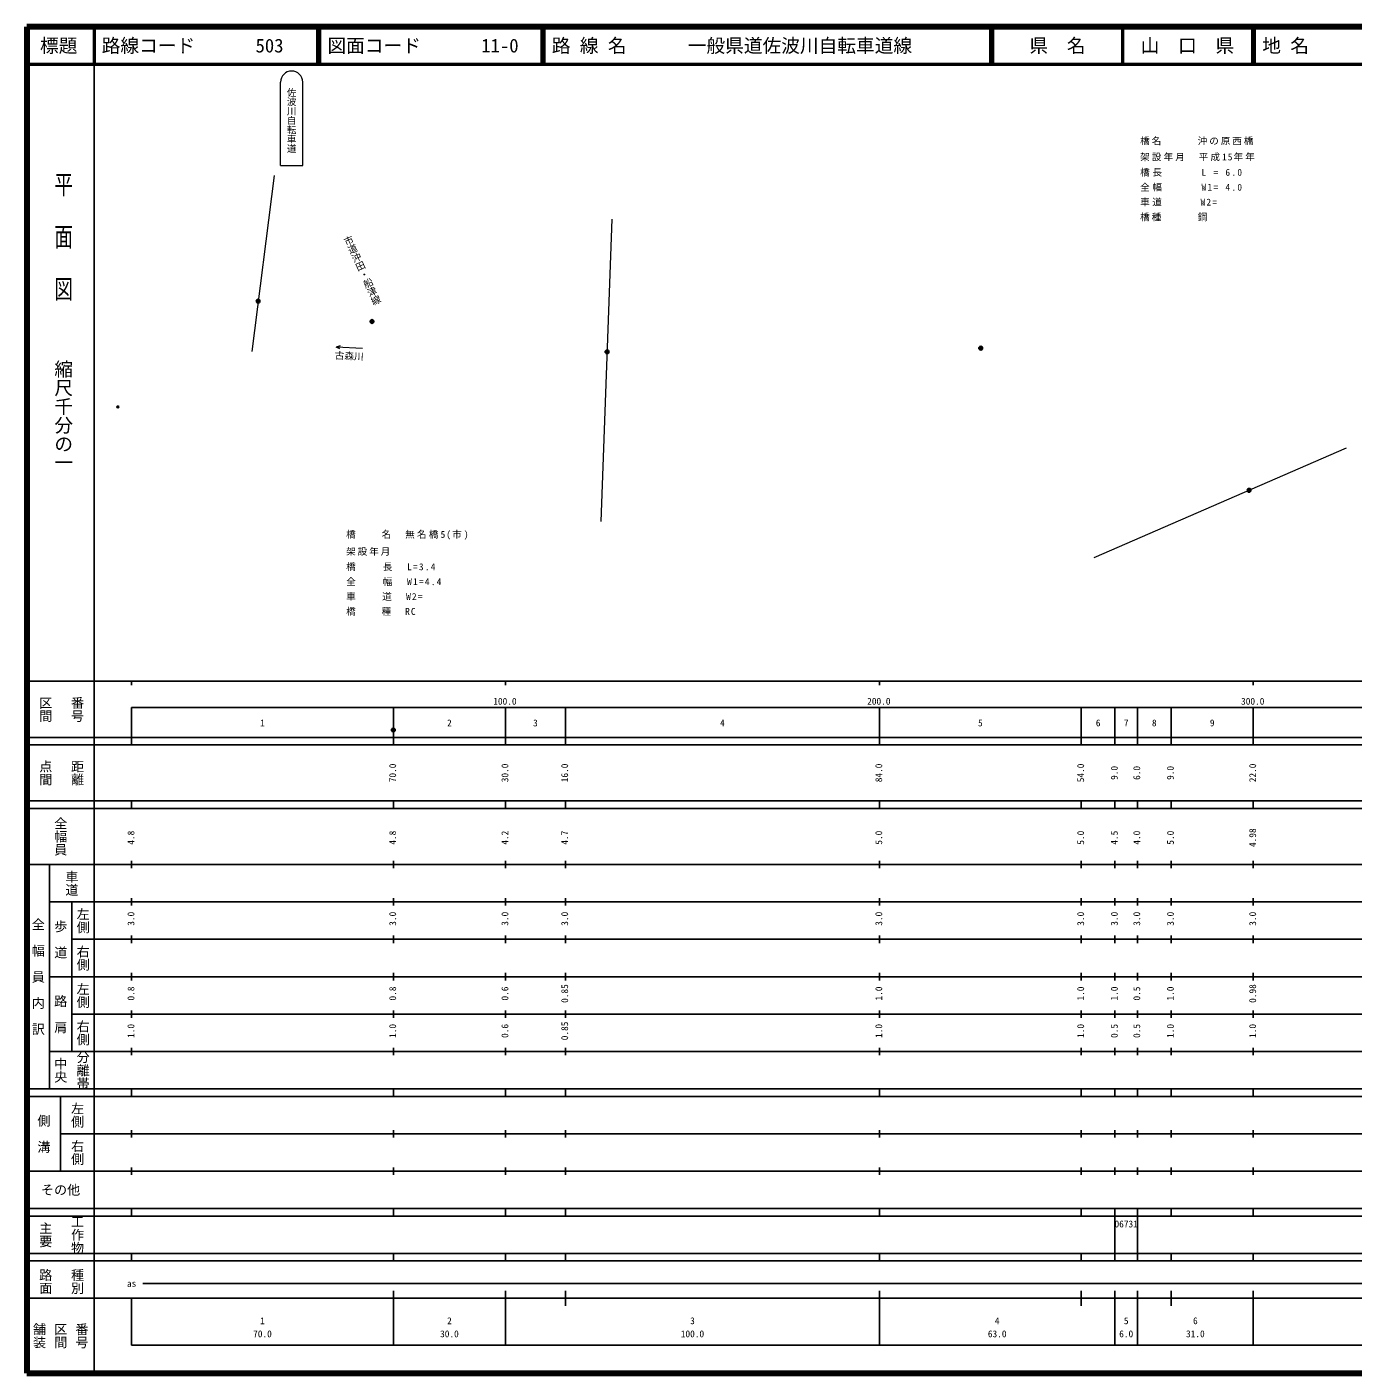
# Model space of a CAD drawing. Units: millimetres on the paper, with parts at other scales. Extents: x 40 to 680, y 20 to 380.
# Drawn here: x 40 to 394.7, y 20 to 380 of the extents above; entities that cross this region are included whole.
import ezdxf
from ezdxf.enums import TextEntityAlignment as Align

# ---------------------------------------------------------------- set-up
doc = ezdxf.new("R2010")
doc.units = ezdxf.units.MM
doc.header["$PDMODE"] = 32
doc.header["$PDSIZE"] = 0.5
for name, color, linetype, lineweight in [('M-BGD', 7, 'Continuous', 13), ('M-BMK-SRVR', 3, 'Continuous', 25), ('M-STR-STRC', 7, 'Continuous', 13), ('M-TTL', 2, 'Continuous', 140), ('M-TTL-BAND', 7, 'Continuous', 25), ('M-TTL-LINE', 7, 'Continuous', 50)]:
    doc.layers.add(name, color=color, linetype=linetype, lineweight=lineweight)
for name, color, linetype in [('M-OTRS', 6, 'Continuous'), ('M-STR-HTXT', 7, 'Continuous'), ('M-TTL-TXT', 7, 'Continuous')]:
    doc.layers.add(name, color=color, linetype=linetype)
doc.styles.add('@ＭＳ ゴシック', font='')
doc.styles.add('ＭＳ ゴシック', font='')
doc.styles.get('@ＭＳ ゴシック').set_extended_font_data('@MS Gothic')
doc.styles.get('ＭＳ ゴシック').set_extended_font_data('MS Gothic')

msp = doc.modelspace()

# ---------------------------------------------------------------- hatches: boundary and pattern name
at = {"layer": 'M-TTL-BAND'}
for points in [[(132.792, 301.219, 1), (131.792, 301.219, 1)], [(138.502, 191.98, 1), (137.502, 191.98, 1)]]:
    msp.add_hatch(color=256, dxfattribs=at).paths.add_polyline_path(points)

# ---------------------------------------------------------------- linework, layer by layer
at = {"layer": 'M-BGD'}
for p in [(123.76, 294.701), (129.787, 294.002), (123.721, 293.88)]:
    msp.add_line(p, (122.698, 294.34), dxfattribs=at)
at = {"layer": 'M-BMK-SRVR', "lineweight": 13}
for p, q in [((106.114, 340.296), (100.109, 293.157)), ((196.415, 328.564), (193.533, 247.724)), ((392.788, 267.356), (325.376, 238.026))]:
    msp.add_line(p, q, dxfattribs=at)
at = {"layer": 'M-BMK-SRVR'}
for centre in [(101.829, 306.662), (195.15, 293.097), (295.086, 294.098), (366.859, 256.075)]:
    msp.add_circle(centre, 0.5, dxfattribs=at)
for p in [(101.829, 306.662), (195.15, 293.097), (295.086, 294.098), (366.859, 256.075)]:
    msp.add_point(p, dxfattribs=at)
at = {"layer": 'M-OTRS'}
for p in [(101.829, 306.662), (195.15, 293.097), (64.337, 278.359), (366.859, 256.075)]:
    msp.add_point(p, dxfattribs=at)
at = {"layer": 'M-STR-STRC'}
for p, q in [((107.826, 342.979), (107.826, 365.21)), ((113.783, 342.979), (113.783, 365.21)), ((107.826, 342.979), (113.783, 342.979))]:
    msp.add_line(p, q, dxfattribs=at)
msp.add_arc((110.804, 365.21), 2.979, 0, 180, dxfattribs=at)
at = {"layer": 'M-TTL'}
for p, q in [((40, 380), (40, 20)), ((680, 380), (40, 380)), ((40, 20), (680, 20))]:
    msp.add_line(p, q, dxfattribs=at)
at = {"layer": 'M-TTL-BAND'}
for p, q in [((58, 370), (58, 20)), ((40, 205), (579, 205)), ((68, 205), (68, 204)), ((168, 205), (168, 204)), ((268, 205), (268, 204)), ((368, 205), (368, 204)), ((68, 198), (579, 198)), ((68, 198), (68, 188)), ((138, 188), (138, 198)), ((168, 188), (168, 198)), ((184, 188), (184, 198)), ((268, 188), (268, 198)), ((322, 188), (322, 198)), ((331, 188), (331, 198)), ((337, 188), (337, 198)), ((346, 188), (346, 198)), ((368, 188), (368, 198)), ((40, 190), (579, 190)), ((40, 188), (579, 188)), ((40, 173), (579, 173)), ((68, 171), (68, 173)), ((138, 171), (138, 173)), ((168, 171), (168, 173)), ((184, 171), (184, 173)), ((268, 171), (268, 173)), ((322, 171), (322, 173)), ((331, 171), (331, 173)), ((337, 171), (337, 173)), ((346, 171), (346, 173)), ((368, 171), (368, 173)), ((40, 171), (579, 171)), ((40, 156), (579, 156)), ((46, 96), (46, 156)), ((68, 155), (68, 157)), ((138, 155), (138, 157)), ((168, 155), (168, 157)), ((184, 155), (184, 157)), ((268, 155), (268, 157)), ((322, 155), (322, 157)), ((331, 155), (331, 157)), ((337, 155), (337, 157)), ((346, 155), (346, 157)), ((368, 155), (368, 157)), ((46, 146), (579, 146)), ((52, 146), (52, 106)), ((68, 145), (68, 147)), ((138, 145), (138, 147)), ((168, 145), (168, 147)), ((184, 145), (184, 147)), ((268, 145), (268, 147)), ((322, 145), (322, 147)), ((331, 145), (331, 147)), ((337, 145), (337, 147)), ((346, 145), (346, 147)), ((368, 145), (368, 147)), ((68, 135), (68, 137)), ((138, 135), (138, 137)), ((168, 135), (168, 137)), ((184, 135), (184, 137)), ((268, 135), (268, 137)), ((322, 135), (322, 137)), ((331, 135), (331, 137)), ((337, 135), (337, 137)), ((346, 135), (346, 137)), ((368, 135), (368, 137)), ((52, 136), (579, 136)), ((46, 126), (579, 126)), ((68, 125), (68, 127)), ((138, 125), (138, 127)), ((168, 125), (168, 127)), ((184, 125), (184, 127)), ((268, 125), (268, 127)), ((322, 125), (322, 127)), ((331, 125), (331, 127)), ((337, 125), (337, 127)), ((346, 125), (346, 127)), ((368, 125), (368, 127)), ((52, 116), (579, 116)), ((68, 115), (68, 117)), ((138, 115), (138, 117)), ((168, 115), (168, 117)), ((184, 115), (184, 117)), ((268, 115), (268, 117)), ((322, 115), (322, 117)), ((331, 115), (331, 117)), ((337, 115), (337, 117)), ((346, 115), (346, 117)), ((368, 115), (368, 117)), ((46, 106), (579, 106)), ((68, 105), (68, 107)), ((138, 105), (138, 107)), ((168, 105), (168, 107)), ((184, 105), (184, 107)), ((268, 105), (268, 107)), ((322, 105), (322, 107)), ((331, 105), (331, 107)), ((337, 105), (337, 107)), ((346, 105), (346, 107)), ((368, 105), (368, 107)), ((40, 96), (579, 96)), ((40, 94), (579, 94)), ((49, 94), (49, 74)), ((68, 94), (68, 96)), ((138, 94), (138, 96)), ((168, 94), (168, 96)), ((184, 94), (184, 96)), ((268, 94), (268, 96)), ((322, 94), (322, 96)), ((331, 94), (331, 96)), ((337, 94), (337, 96)), ((346, 94), (346, 96)), ((368, 94), (368, 96)), ((49, 84), (579, 84)), ((68, 83), (68, 85)), ((138, 83), (138, 85)), ((168, 83), (168, 85)), ((184, 83), (184, 85)), ((268, 83), (268, 85)), ((322, 83), (322, 85)), ((331, 83), (331, 85)), ((337, 83), (337, 85)), ((346, 83), (346, 85)), ((368, 83), (368, 85)), ((40, 74), (579, 74)), ((68, 73), (68, 75)), ((138, 73), (138, 75)), ((168, 73), (168, 75)), ((184, 73), (184, 75)), ((268, 73), (268, 75)), ((322, 73), (322, 75)), ((331, 73), (331, 75)), ((337, 73), (337, 75)), ((346, 73), (346, 75)), ((368, 73), (368, 75)), ((40, 64), (579, 64)), ((40, 62), (579, 62)), ((68, 62), (68, 64)), ((138, 62), (138, 64)), ((168, 62), (168, 64)), ((184, 62), (184, 64)), ((268, 62), (268, 64)), ((322, 62), (322, 64)), ((331, 62), (331, 64)), ((331, 52), (331, 62)), ((337, 62), (337, 64)), ((337, 52), (337, 62)), ((346, 62), (346, 64)), ((368, 62), (368, 64)), ((40, 52), (579, 52)), ((68, 50), (68, 52)), ((138, 50), (138, 52)), ((168, 50), (168, 52)), ((184, 50), (184, 52)), ((268, 50), (268, 52)), ((322, 50), (322, 52)), ((331, 50), (331, 52)), ((337, 50), (337, 52)), ((346, 50), (346, 52)), ((368, 50), (368, 52)), ((40, 50), (579, 50)), ((71, 44), (538, 44)), ((40, 40), (579, 40)), ((68, 40), (68, 27.5)), ((138, 27.5), (138, 42)), ((168, 27.5), (168, 42)), ((184, 38), (184, 42)), ((268, 27.5), (268, 42)), ((322, 38), (322, 42)), ((331, 38), (331, 42)), ((337, 38), (337, 42)), ((346, 38), (346, 42)), ((368, 27.5), (368, 42)), ((331, 27.5), (331, 38)), ((337, 27.5), (337, 38)), ((68, 27.5), (579, 27.5))]:
    msp.add_line(p, q, dxfattribs=at)
for centre in [(132.292, 301.219), (138.002, 191.98)]:
    msp.add_circle(centre, 0.5, dxfattribs=at)
at = {"layer": 'M-TTL-LINE'}
for p, q in [((58, 380), (58, 370)), ((117.75, 380), (117.75, 370)), ((118.25, 380), (118.25, 370)), ((177.75, 380), (177.75, 370)), ((178.25, 380), (178.25, 370)), ((297.75, 380), (297.75, 370)), ((298.25, 380), (298.25, 370)), ((333, 380), (333, 370)), ((367.75, 380), (367.75, 370)), ((368.25, 380), (368.25, 370)), ((40, 370), (680, 370))]:
    msp.add_line(p, q, dxfattribs=at)

# ---------------------------------------------------------------- texts
at = {"layer": 'M-BGD', "style": 'ＭＳ ゴシック'}
for s, rotation, p in [('市', 24.538, (126.103, 322.813)), ('道', 24.538, (127.123, 320.578)), ('沖', 24.538, (128.168, 318.289)), ('田', 24.538, (129.202, 316.026)), ('・', 24.538, (130.246, 313.737)), ('船', 24.538, (131.278, 311.476)), ('津', 24.538, (132.325, 309.184)), ('線', 24.538, (133.363, 306.909)), ('古森川', 357.267, (126.199, 291.985))]:
    msp.add_text(s, height=1.833, rotation=rotation, dxfattribs=at).set_placement(p, align=Align.MIDDLE_CENTER)
at = {"layer": 'M-STR-HTXT', "char_height": 1.833, "attachment_point": 7, "style": 'ＭＳ ゴシック'}
for s, insert in [('\\T1.2;橋名\u3000\u3000\u3000沖の原西橋', (337.731, 348.378)), ('\\T1.22;架設年月\u3000平成15年年', (337.731, 344.083)), ('\\T1.28;橋長\u3000\u3000\u3000L\\~=\\~6.0', (337.731, 339.984)), ('\\T1.28;全幅\u3000\u3000\u3000W1=\\~4.0', (337.731, 336.004)), ('\\T1.26;車道\u3000\u3000\u3000W2=\\~', (337.731, 332.024)), ('\\T1.2;橋種\u3000\u3000\u3000鋼', (337.731, 328.044)), ('\\T1.23;橋\u3000\u3000名\u3000無名橋5(市)', (125.382, 242.89)), ('\\T1.2;架設年月\u3000', (125.382, 238.595)), ('\\T1.27;橋\u3000\u3000長\u3000L=3.4', (125.382, 234.497)), ('\\T1.27;全\u3000\u3000幅\u3000W1=4.4', (125.382, 230.517)), ('\\T1.25;車\u3000\u3000道\u3000W2=', (125.382, 226.536)), ('\\T1.23;橋\u3000\u3000種\u3000RC', (125.382, 222.556))]:
    msp.add_mtext(s, dxfattribs=dict(at, insert=insert))
at = {"layer": 'M-STR-STRC', "style": 'ＭＳ ゴシック'}
for s, p in [('佐', (110.804, 362.424)), ('波', (110.804, 359.967)), ('川', (110.804, 357.45)), ('転', (110.804, 352.447)), ('自', (110.804, 354.963)), ('車', (110.804, 349.962)), ('道', (110.804, 347.441))]:
    msp.add_text(s, height=1.833, dxfattribs=at).set_placement(p, align=Align.MIDDLE_CENTER)
at = {"layer": 'M-TTL-BAND', "style": '@ＭＳ ゴシック', "width": 1.4}
msp.add_text('平  面  図', height=3.666, rotation=270, dxfattribs=at).set_placement((49.777, 306.475), align=Align.MIDDLE_RIGHT)
at = {"layer": 'M-TTL-BAND', "style": '@ＭＳ ゴシック'}
msp.add_text('縮尺千分の一', height=3.666, rotation=270, dxfattribs=at).set_placement((49.777, 261.03), align=Align.MIDDLE_RIGHT)
for s, p in [('区間', (45, 197.5)), ('番号', (53.5, 197.5)), ('点間', (45, 180.5)), ('距離', (53.5, 180.5)), ('全幅員', (49, 163.5)), ('車道', (52, 151)), ('左側', (55, 141)), ('全\u3000幅\u3000員\u3000内\u3000訳', (43, 126)), ('歩\u3000道', (49, 136)), ('右側', (55, 131)), ('左側', (55, 121)), ('路\u3000肩', (49, 116)), ('右側', (55, 111)), ('分離帯', (55, 101)), ('中央', (49, 101)), ('左側', (53.5, 89)), ('側\u3000溝', (44.5, 84)), ('右側', (53.5, 79)), ('工作物', (53.5, 57)), ('主要', (45, 57)), ('路面', (45, 44.5)), ('種別', (53.5, 44.5)), ('舗装', (43.333, 30)), ('区間', (49, 30)), ('番号', (54.667, 30))]:
    msp.add_text(s, height=2.566, rotation=270, dxfattribs=at).set_placement(p, align=Align.MIDDLE_CENTER)
at = {"layer": 'M-TTL-BAND', "style": 'ＭＳ ゴシック'}
for s, p in [('100.0', (167.844, 198.195)), ('200.0', (267.844, 198.195)), ('300.0', (367.844, 198.195)), ('1', (103, 192.405)), ('2', (153, 192.405)), ('3', (176, 192.405)), ('4', (226, 192.405)), ('5', (295, 192.405)), ('6', (326.5, 192.405)), ('7', (334, 192.405)), ('8', (341.5, 192.405)), ('9', (357, 192.405)), ('as', (68, 42.5)), ('1', (103, 32.523)), ('2', (153, 32.523)), ('3', (218, 32.523)), ('4', (299.5, 32.523)), ('5', (334, 32.523)), ('6', (352.5, 32.523)), ('70.0', (103, 29.033)), ('30.0', (153, 29.033)), ('100.0', (218, 29.033)), ('63.0', (299.5, 29.033)), ('6.0', (334, 29.033)), ('31.0', (352.5, 29.033))]:
    msp.add_text(s, height=1.833, dxfattribs=at).set_placement(p, align=Align.BOTTOM_CENTER)
for s, p in [('70.0', (139.287, 180.5)), ('30.0', (169.287, 180.5)), ('16.0', (185.287, 180.5)), ('84.0', (269.287, 180.5)), ('54.0', (323.287, 180.5)), ('9.0', (332.287, 180.5)), ('6.0', (338.287, 180.5)), ('9.0', (347.287, 180.5)), ('22.0', (369.287, 180.5)), ('4.8', (69.287, 163.174)), ('4.8', (139.287, 163.174)), ('4.2', (169.287, 163.174)), ('4.7', (185.287, 163.174)), ('5.0', (269.287, 163.174)), ('5.0', (323.287, 163.174)), ('4.5', (332.287, 163.174)), ('4.0', (338.287, 163.174)), ('5.0', (347.287, 163.174)), ('4.98', (369.287, 163.174)), ('3.0', (69.287, 141.5)), ('3.0', (139.287, 141.5)), ('3.0', (169.287, 141.5)), ('3.0', (185.287, 141.5)), ('3.0', (269.287, 141.5)), ('3.0', (323.287, 141.5)), ('3.0', (332.287, 141.5)), ('3.0', (338.287, 141.5)), ('3.0', (347.287, 141.5)), ('3.0', (369.287, 141.5)), ('0.8', (69.287, 121.5)), ('0.8', (139.287, 121.5)), ('0.6', (169.287, 121.5)), ('0.85', (185.287, 121.5)), ('1.0', (269.287, 121.5)), ('1.0', (323.287, 121.5)), ('1.0', (332.287, 121.5)), ('0.5', (338.287, 121.5)), ('1.0', (347.287, 121.5)), ('0.98', (369.287, 121.5)), ('1.0', (69.287, 111.5)), ('1.0', (139.287, 111.5)), ('0.6', (169.287, 111.5)), ('0.85', (185.287, 111.5)), ('1.0', (269.287, 111.5)), ('1.0', (323.287, 111.5)), ('0.5', (332.287, 111.5)), ('0.5', (338.287, 111.5)), ('1.0', (347.287, 111.5)), ('1.0', (369.287, 111.5))]:
    msp.add_text(s, height=1.833, rotation=90, dxfattribs=at).set_placement(p, align=Align.BOTTOM_CENTER)
msp.add_text('その他', height=2.566, dxfattribs=at).set_placement((49, 69), align=Align.MIDDLE_CENTER)
msp.add_text('06731', height=1.833, dxfattribs=at).set_placement((330.875, 58.405), align=Align.BOTTOM_LEFT)
at = {"layer": 'M-TTL-TXT', "style": 'ＭＳ ゴシック'}
for s, p in [('標題', (48.5, 375)), ('県\u3000名', (315.625, 375)), ('山\u3000口\u3000県', (350.375, 375))]:
    msp.add_text(s, height=3.666, dxfattribs=at).set_placement(p, align=Align.MIDDLE_CENTER)
for s, p in [('路線コード', (60, 375)), ('503', (101.142, 375)), ('図面コード', (120.38, 375)), ('11-0', (161.521, 375)), ('路 線 名', (180.38, 375)), ('一般県道佐波川自転車道線', (216.734, 375)), ('地 名', (370.38, 375))]:
    msp.add_text(s, height=3.666, dxfattribs=at).set_placement(p, align=Align.MIDDLE_LEFT)

doc.saveas('drawing.dxf')
